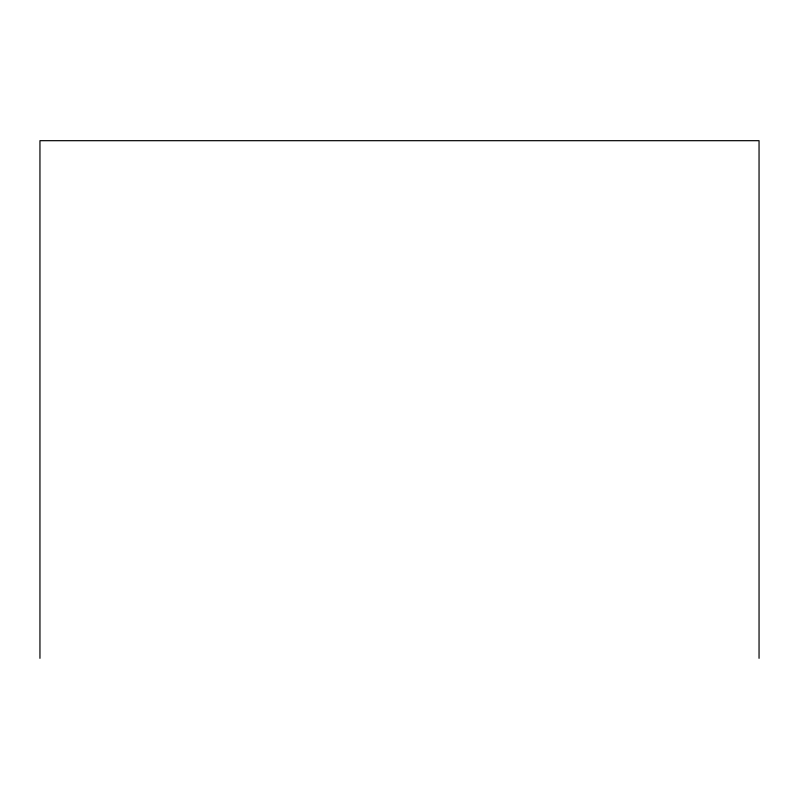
<?xml version="1.0" encoding="UTF-8"?>
<svg xmlns="http://www.w3.org/2000/svg" width="799" height="799" viewBox="0 0 799 799"><rect width="100%" height="100%" fill="white"/><g stroke="black" fill="none" stroke-linecap="round" stroke-linejoin="round"><path stroke-width="1.2" d="M759.05 658.316L759.05 140.684L39.95 140.684L39.95 658.316"/></g></svg>
